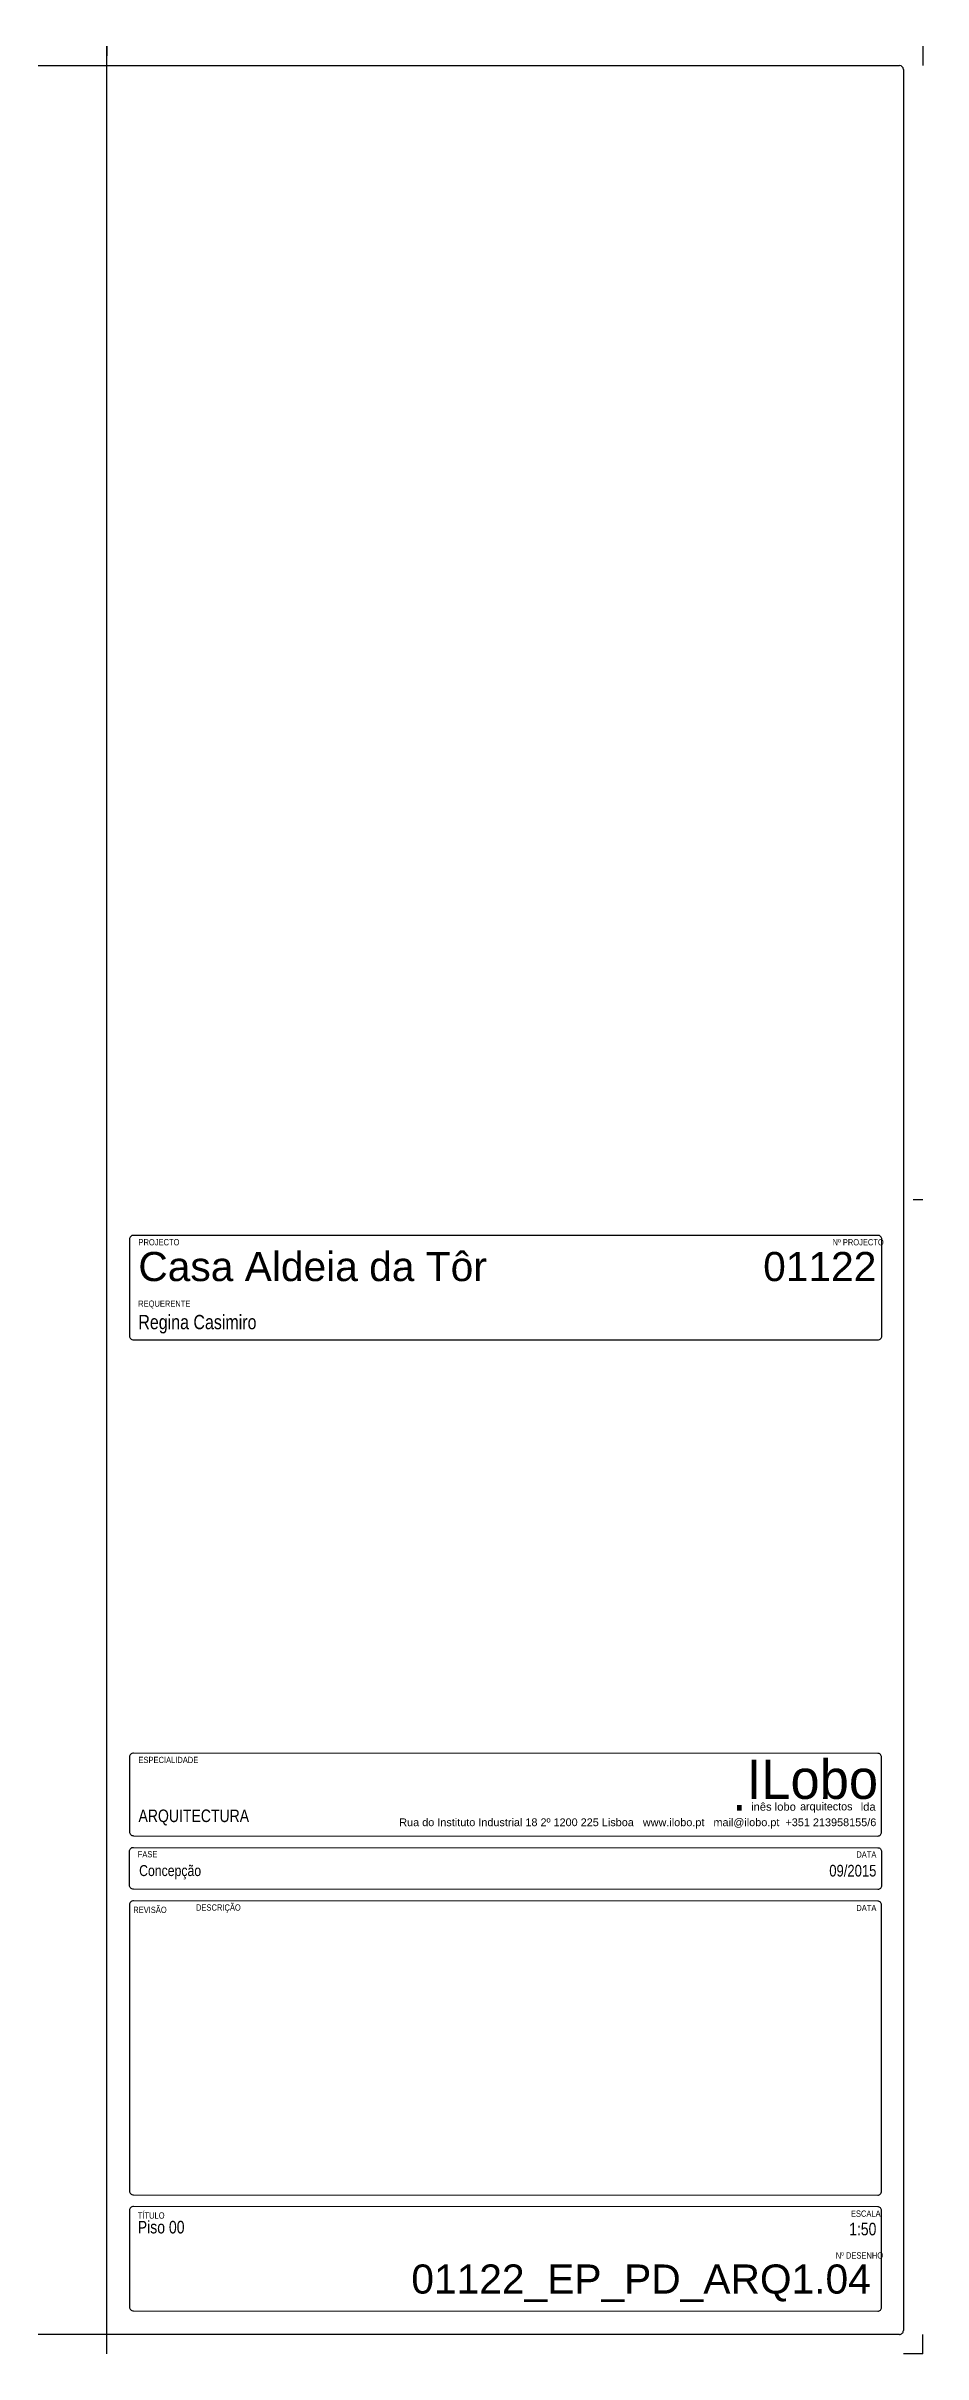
# Model space of a CAD drawing. Header units: metres. Extents: x 0 to 1.05, y 0 to 0.59.
# Drawn here: x 0.829 to 1.055, y 0 to 0.594 of the extents above; entities that cross this region are included whole.
import ezdxf
from ezdxf.xclip import XClip

# ---------------------------------------------------------------- set-up
doc = ezdxf.new("R2010")
doc.units = ezdxf.units.M
doc.header["$MEASUREMENT"] = 0
doc.header["$XCLIPFRAME"] = 0
doc.linetypes.add('Wipeout_Contour', pattern=[1, 0, -1])
doc.layers.add('A-Folha rótulo', color=7, linetype='Continuous')
doc.styles.add('GENERATED_STYLE_4', font='')
doc.styles.add('GENERATED_STYLE_6', font='')
doc.styles.get('GENERATED_STYLE_4').set_extended_font_data('Arial')
doc.styles.get('GENERATED_STYLE_6').set_extended_font_data('Swis721 BT')

# ---------------------------------------------------------------- blocks, each defined once
blk = doc.blocks.new('Desenho_1_2', base_point=(-1.33563, -1.18496))
at = {"color": 254, "linetype": 'Wipeout_Contour', "lineweight": 0, "ltscale": 3.864156}
blk.add_wipeout([(0, 0), (1.055, 0), (1.055, 0.594), (0, 0.594)], dxfattribs=at)
at = {"layer": 'A-Folha rótulo', "linetype": 'Continuous', "ltscale": 1000}
for p, q in [((0.845, 0.594), (0.845, 0.5915)), ((0.845, 0.0025), (0.845, 0.594)), ((1.055, 0.594), (1.055, 0.589)), ((0.006, 0.589), (1.049, 0.589)), ((1.05, 0.588), (1.05, 0.006)), ((1.055, 0.297), (1.0525, 0.297)), ((1.049, 0.005), (0.006, 0.005)), ((0.845, 0), (0.845, 0.0025)), ((1.055, 0), (1.05, 0)), ((1.055, 0), (1.05, 0)), ((1.055, 0), (1.05, 0)), ((1.055, 0), (1.055, 0.005)), ((1.055, 0), (1.055, 0.005)), ((1.055, 0), (1.055, 0.005)), ((1.055, 0), (1.055, 0.005))]:
    blk.add_line(p, q, dxfattribs=at)
at = {"layer": 'A-Folha rótulo', "linetype": 'Continuous', "ltscale": 1000, "flags": 128}
for points in [[(0.85189, 0.2879, 0.414214), (0.85089, 0.2869)], [(1.04443, 0.2869, 0.414214), (1.04343, 0.2879)], [(0.85089, 0.26201, 0.414214), (0.85189, 0.26101)], [(1.04343, 0.26101, 0.414214), (1.04443, 0.26201)], [(0.85189, 0.15464, 0.414214), (0.85089, 0.15364)], [(1.04439, 0.15357, 0.414214), (1.04339, 0.15457)], [(0.85089, 0.13437, 0.414214), (0.85189, 0.13337)], [(1.04339, 0.13329, 0.414214), (1.04439, 0.13429)], [(0.85089, 0.12937, -0.414214), (0.85189, 0.13037)], [(1.04339, 0.13029, -0.414214), (1.04439, 0.12929)], [(0.85189, 0.11961, -0.414214), (0.85089, 0.12061)], [(1.04439, 0.12053, -0.414214), (1.04339, 0.11953)], [(0.85189, 0.11661, 0.414214), (0.85089, 0.11561)], [(1.04439, 0.11553, 0.414214), (1.04339, 0.11653)], [(0.85089, 0.04193, 0.414214), (0.85189, 0.04093)], [(1.04339, 0.04086, 0.414214), (1.04439, 0.04186)], [(0.85189, 0.03793, 0.414214), (0.85089, 0.03693)], [(1.04439, 0.03686, 0.414214), (1.04339, 0.03786)], [(0.85089, 0.01204, 0.414214), (0.85189, 0.01104)], [(1.04339, 0.01096, 0.414214), (1.04439, 0.01196)]]:
    blk.add_lwpolyline(points, format="xyb", dxfattribs=at)
for points in [[(0.85089, 0.2869), (0.85089, 0.26201)], [(1.04343, 0.2879), (0.85189, 0.2879)], [(1.04443, 0.26201), (1.04443, 0.2869)], [(0.85189, 0.26101), (1.04343, 0.26101)], [(1.04339, 0.15457), (0.85189, 0.15464)], [(0.85089, 0.15364), (0.85089, 0.13437)], [(1.04439, 0.13429), (1.04439, 0.15357)], [(0.85189, 0.13337), (1.04339, 0.13329)], [(0.85089, 0.12061), (0.85089, 0.12937)], [(0.85189, 0.13037), (1.04339, 0.13029)], [(1.04439, 0.12929), (1.04439, 0.12053)], [(1.04339, 0.11953), (0.85189, 0.11961)], [(0.85089, 0.11561), (0.85089, 0.04193)], [(1.04339, 0.11653), (0.85189, 0.11661)], [(1.04439, 0.04186), (1.04439, 0.11553)], [(0.85089, 0.03693), (0.85089, 0.01204)], [(0.85189, 0.04093), (1.04339, 0.04086)], [(1.04339, 0.03786), (0.85189, 0.03793)], [(1.04439, 0.01196), (1.04439, 0.03686)], [(0.85189, 0.01104), (1.04339, 0.01096)]]:
    blk.add_lwpolyline(points, dxfattribs=at)
at = {"layer": 'A-Folha rótulo', "linetype": 'Continuous', "ltscale": 1000}
for centre, start, end in [((1.049, 0.588), 0, 90), ((1.049, 0.006), 269.94512, 0)]:
    blk.add_arc(centre, 0.001, start, end, dxfattribs=at)
at = {"layer": 'A-Folha rótulo', "linetype": 'Continuous'}
for s, insert, char_height, attachment_point, style in [('\\A1;{\\W0.750000x;\\fArial|b0|i0|c0|p34;PROJECTO}', (0.85319, 0.2853), 0.0016138, 7, 'GENERATED_STYLE_4'), ('\\A1;{\\W0.750000x;\\fArial|b0|i0|c0|p34;Nº PROJECTO}', (1.03178, 0.2853), 0.0016138, 7, 'GENERATED_STYLE_4'), ('\\A1;{\\fArial|b0|i0|c0|p34;Casa Aldeia da Tôr}', (0.85315, 0.27602), 0.0074999, 7, 'GENERATED_STYLE_4'), ('\\A1;{\\fArial|b0|i0|c0|p34;01122}', (1.04305, 0.27602), 0.0075, 9, 'GENERATED_STYLE_4'), ('\\A1;{\\W0.750000x;\\fArial|b0|i0|c0|p34;REQUERENTE}', (0.8531, 0.26907), 0.0016138, 7, 'GENERATED_STYLE_4'), ('\\A1;{\\W0.800000x;\\fArial|b0|i0|c0|p34;Regina Casimiro}', (0.85315, 0.26263), 0.0036797, 7, 'GENERATED_STYLE_4'), ('\\A1;{\\W0.750000x;\\fArial|b0|i0|c0|p34;ESPECIALIDADE}', (0.85319, 0.15204), 0.0016138, 7, 'GENERATED_STYLE_4'), ('\\A1;{\\W0.800000x;\\fArial|b0|i0|c0|p34;ARQUITECTURA}', (0.85319, 0.13599), 0.0032277, 7, 'GENERATED_STYLE_4'), ('\\A1;{\\fSwis721 BT|b0|i0|c0|p34;Rua do Instituto Industrial 18 2º 1200 225 Lisboa   www.ilobo.pt   mail@ilobo.pt  +351 213958155/6}', (1.04303, 0.13522), 0.002, 9, 'GENERATED_STYLE_6'), ('\\A1;{\\fSwis721 BT|b0|i0|c0|p34;inês lobo }', (1.01082, 0.13978), 0.0020593, 7, 'GENERATED_STYLE_6'), ('\\A1;{\\fSwis721 BT|b0|i0|c0|p34; lda}', (1.03823, 0.13978), 0.0020593, 7, 'GENERATED_STYLE_6'), ('\\A1;{\\W0.750000x;\\fArial|b0|i0|c0|p34;FASE}', (0.85299, 0.12777), 0.0016138, 7, 'GENERATED_STYLE_4'), ('\\A1;{\\W0.800000x;\\pt0.00987778,0.0197556,0.0296333,0.0395111,0.0493889,0.0592667,0.0691444,0.0790222,0.0889,0.0987778;\\fArial|b0|i0|c0|p34;Concepção }', (0.86133, 0.12211), 0.00282222, 8, 'GENERATED_STYLE_4'), ('\\A1;{\\W0.800000x;\\fArial|b0|i0|c0|p34;09/2015}', (1.04305, 0.12282), 0.0030001, 9, 'GENERATED_STYLE_4'), ('\\A1;{\\W0.750000x;\\fArial|b0|i0|c0|p34;DATA}', (1.04305, 0.12772), 0.0016138, 9, 'GENERATED_STYLE_4'), ('\\A1;{\\W0.750000x;\\fArial|b0|i0|c0|p34;REVISÃO}', (0.86045, 0.11345), 0.0016138, 9, 'GENERATED_STYLE_4'), ('\\A1;{\\W0.750000x;\\fArial|b0|i0|c0|p34;DESCRIÇÃO}', (0.8795, 0.11358), 0.0016138, 9, 'GENERATED_STYLE_4'), ('\\A1;{\\W0.750000x;\\fArial|b0|i0|c0|p34;DATA}', (1.04305, 0.11396), 0.0016138, 9, 'GENERATED_STYLE_4'), ('\\A1;{\\W0.750000x;\\fArial|b0|i0|c0|p34;TÍTULO}', (0.85302, 0.03478), 0.0016138, 7, 'GENERATED_STYLE_4'), ('\\A1;{\\W0.750000x;\\fArial|b0|i0|c0|p34;ESCALA}', (1.0365, 0.03526), 0.0016138, 7, 'GENERATED_STYLE_4'), ('\\A1;{\\W0.800000x;\\fArial|b0|i0|c0|p34;Piso 00}', (0.85299, 0.03095), 0.0032319, 7, 'GENERATED_STYLE_4'), ('\\A1;{\\W0.800000x;\\fArial|b0|i0|c0|p34;1:50}', (1.04305, 0.03046), 0.0032277, 9, 'GENERATED_STYLE_4'), ('\\A1;{\\W0.750000x;\\fArial|b0|i0|c0|p34;Nº DESENHO}', (1.03258, 0.0245), 0.0016138, 7, 'GENERATED_STYLE_4'), ('\\A1;{\\fArial|b0|i0|c0|p34;01122\\fArial|b0|i0|c0|p34;_\\fArial|b0|i0|c0|p34;EP\\fArial|b0|i0|c0|p34;_PD_\\fArial|b0|i0|c0|p34;ARQ1.04}', (1.04162, 0.01334), 0.0075, 9, 'GENERATED_STYLE_4')]:
    blk.add_mtext(s, dxfattribs=dict(at, insert=insert, char_height=char_height, attachment_point=attachment_point, style=style))
for s, insert, char_height, attachment_point in [('\\A1;{\\Ft;ILobo}', (1.04349, 0.1427), 0.0101026, 9), ('\\A1;{\\Ft;.}', (1.00949, 0.13982), 0.0090923, 9), ('\\A1;{\\Ft;arquitectos}', (1.02342, 0.13926), 0.0020593, 7)]:
    blk.add_mtext(s, dxfattribs=dict(at, insert=insert, char_height=char_height, attachment_point=attachment_point))

msp = doc.modelspace()

# ---------------------------------------------------------------- block references
at = {"color": 55, "linetype": 'Continuous', "lineweight": 0, "ltscale": 1000, "true_color": 0xa79d7c}
ref = msp.add_blockref('Desenho_1_2', (-1.33563, -1.18496), dxfattribs=at)
XClip(ref).set_block_clipping_path([(0, 0), (1.055, 0.594)])

doc.saveas('drawing.dxf')
